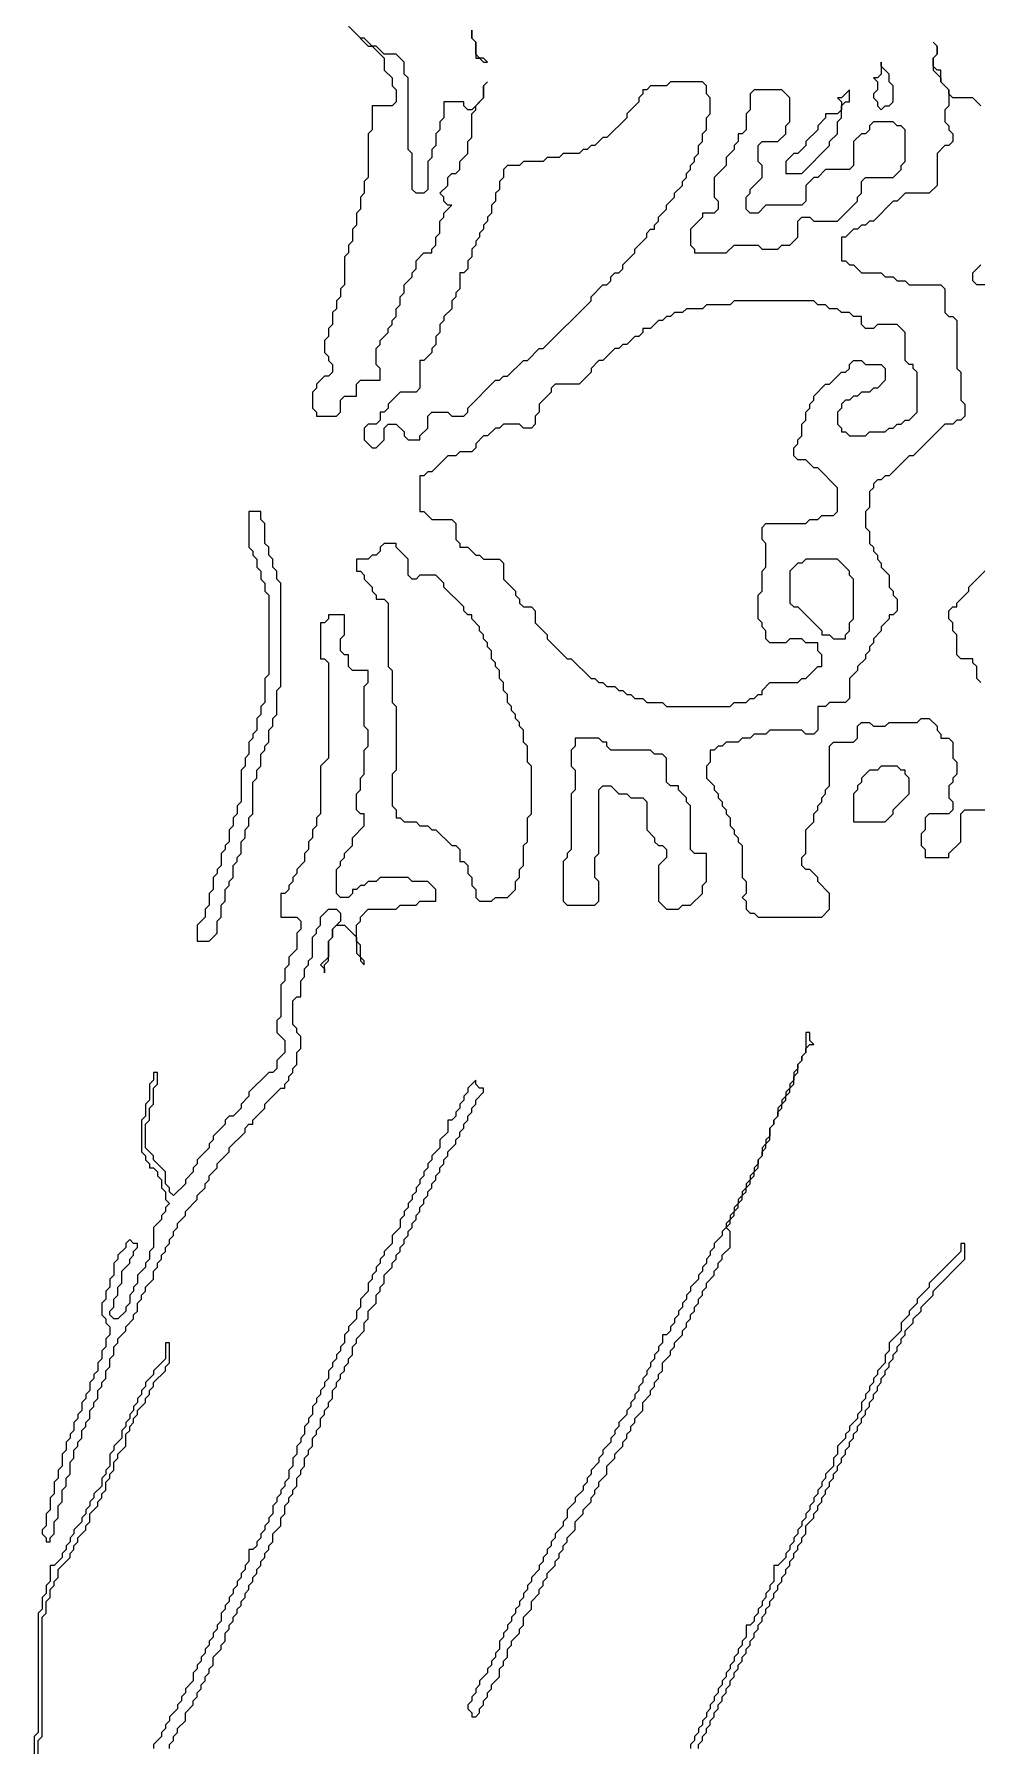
# Model space of a CAD drawing. Header units: metres. Extents: x 0 to 500, y 0 to 703.
# Drawn here: x 192.6 to 222.2, y 283.7 to 337.5 of the extents above; entities that cross this region are included whole.
import ezdxf

# ---------------------------------------------------------------- set-up
doc = ezdxf.new("R2010")
doc.units = ezdxf.units.M

msp = doc.modelspace()

# ---------------------------------------------------------------- linework, layer by layer
for points in [[(202.625, 337.625), (203.125, 337.125), (203.25, 337.125), (203.625, 336.75), (203.625, 336.375), (203.875, 336.125), (203.875, 335.875), (204, 335.75), (204, 335.375), (203.875, 335.25), (203.25, 335.25), (203.25, 334.5), (203.125, 334.375), (203.125, 333), (203, 332.875), (203, 332.5), (202.875, 332.375), (202.875, 332), (202.75, 331.875), (202.75, 331.5), (202.625, 331.375), (202.625, 331), (202.5, 330.875), (202.5, 330.625), (202.375, 330.5), (202.375, 329.625), (202.25, 329.5), (202.25, 329.25), (202.125, 329.125), (202.125, 328.875), (202, 328.75), (202, 328.375), (201.875, 328.25), (201.875, 328), (201.75, 327.875), (201.75, 327.5), (201.875, 327.375), (201.875, 327.25), (202, 327.125), (202, 326.875), (201.875, 326.75), (201.75, 326.75), (201.5, 326.5), (201.5, 326.375), (201.375, 326.25), (201.375, 325.75), (201.5, 325.625), (201.5, 325.5), (202.125, 325.5), (202.25, 325.625), (202.25, 326), (202.375, 326.125), (202.75, 326.125), (202.75, 326.5), (202.875, 326.625), (203.5, 326.625), (203.5, 327), (203.375, 327.125), (203.375, 327.625), (203.5, 327.75), (203.5, 327.875), (203.75, 328.125), (203.75, 328.25), (203.875, 328.375), (203.875, 328.5), (204, 328.625), (204, 328.875), (204.125, 329), (204.125, 329.25), (204.25, 329.375), (204.25, 329.625), (204.5, 329.875), (204.5, 330), (204.625, 330.125), (204.625, 330.375), (204.875, 330.625), (205.125, 330.625), (205.125, 330.75), (205.25, 330.875), (205.25, 331.125), (205.375, 331.25), (205.375, 331.625), (205.5, 331.75), (205.5, 331.875), (205.75, 332.125), (205.625, 332.125), (205.5, 332.25), (205.5, 332.375), (205.375, 332.5), (205.625, 332.75), (205.625, 333), (205.75, 333.125), (205.875, 333.125), (206, 333.25), (206, 333.5), (206.25, 333.75), (206.25, 334.125), (206.375, 334.25), (206.375, 335), (206.5, 335.125), (206.5, 335.25), (206.75, 335.5), (206.75, 335.875), (206.875, 336), (206.75, 335.875), (206.75, 335.5), (206.375, 335.125), (206.25, 335.125), (206.125, 335.25), (206.125, 335.375), (205.5, 335.375), (205.5, 334.875), (205.375, 334.75), (205.375, 334.5), (205.25, 334.375), (205.25, 334), (205.125, 333.875), (205.125, 333.625), (205, 333.5), (205, 332.625), (204.875, 332.5), (204.625, 332.5), (204.5, 332.625), (204.5, 333.75), (204.375, 333.875), (204.375, 336.125), (204.25, 336.25), (204.25, 336.625), (204, 336.875), (203.625, 336.875), (203.375, 337.125), (203.25, 337.125), (203, 337.375), (202.875, 337.375), (202.5, 337.75)], [(206.375, 337.625), (206.375, 337.375), (206.5, 337.25), (206.5, 336.75), (206.625, 336.75), (206.75, 336.625), (206.875, 336.625), (206.75, 336.75), (206.625, 336.75), (206.5, 336.875), (206.5, 337.25), (206.375, 337.375), (206.375, 337.625)], [(222.375, 335.25), (222.125, 335.5), (221.5, 335.5), (221.375, 335.625), (221.375, 335.75), (221.125, 336), (221.125, 336.375), (221, 336.375), (220.875, 336.5), (220.875, 336.75), (221, 336.875), (221, 337.125), (220.875, 337.25), (221, 337.125), (221, 336.875), (220.875, 336.75), (220.875, 336.375), (221.125, 336.125), (221.125, 336), (221.375, 335.75), (221.375, 335.25), (221.25, 335.125), (221.25, 334.75), (221.375, 334.625), (221.375, 334.5), (221.5, 334.375), (221.5, 334.125), (221.375, 334), (221.25, 334), (221, 333.75), (221, 332.75), (220.75, 332.5), (220, 332.5), (219.75, 332.25), (219.625, 332.25), (219, 331.625), (218.875, 331.625), (218.75, 331.5), (218.625, 331.5), (218.5, 331.375), (218.375, 331.375), (218.125, 331.125), (218, 331.125), (218, 330.375), (218.125, 330.375), (218.25, 330.25), (218.375, 330.25), (218.625, 330), (219.25, 330), (219.375, 329.875), (219.625, 329.875), (219.75, 329.75), (220, 329.75), (220.125, 329.625), (221.125, 329.625), (221.25, 329.5), (221.25, 328.75), (221.375, 328.625), (221.5, 328.625), (221.625, 328.5), (221.625, 327), (221.75, 326.875), (221.75, 326), (221.875, 325.875), (221.875, 325.5), (221.75, 325.375), (221.625, 325.375), (221.5, 325.25), (221.25, 325.25), (220.25, 324.25), (220.125, 324.25), (219.5, 323.625), (219.375, 323.625), (219.25, 323.5), (219.125, 323.5), (219, 323.375), (219, 323.25), (218.875, 323.125), (218.875, 322.625), (218.75, 322.5), (218.75, 322), (218.875, 321.875), (218.875, 321.5), (219, 321.375), (219, 321.25), (219.125, 321.125), (219.125, 321), (219.25, 320.875), (219.25, 320.75), (219.5, 320.5), (219.5, 320.125), (219.625, 320), (219.625, 319.875), (219.75, 319.75), (219.75, 319.375), (219.625, 319.25), (219.5, 319.25), (219.5, 319.125), (219.25, 318.875), (219.25, 318.75), (219, 318.5), (219, 318.375), (218.875, 318.25), (218.875, 318.125), (218.75, 318), (218.75, 317.875), (218.5, 317.625), (218.5, 317.5), (218.25, 317.25), (218.25, 316.625), (218.125, 316.5), (217.625, 316.5), (217.5, 316.375), (217.25, 316.375), (217.25, 315.625), (217.125, 315.5), (216.875, 315.5), (216.75, 315.625), (215.75, 315.625), (215.625, 315.5), (215.25, 315.5), (215.125, 315.375), (214.875, 315.375), (214.75, 315.25), (214.375, 315.25), (214.25, 315.125), (214.125, 315.125), (214, 315), (213.875, 315), (213.875, 314.625), (213.75, 314.5), (213.75, 314.125), (214, 313.875), (214, 313.75), (214.125, 313.625), (214.125, 313.5), (214.25, 313.375), (214.25, 313.25), (214.375, 313.125), (214.375, 313), (214.5, 312.875), (214.5, 312.625), (214.625, 312.5), (214.625, 312.375), (214.75, 312.25), (214.75, 312.125), (214.875, 312), (214.875, 311), (215, 310.875), (215, 310.5), (214.875, 310.375), (215, 310.25), (215, 310), (215.125, 309.875), (215.25, 309.875), (215.375, 309.75), (217.375, 309.75), (217.625, 310), (217.625, 310.5), (217.25, 310.875), (217.25, 311), (217, 311.25), (216.875, 311.25), (216.75, 311.375), (216.75, 311.625), (216.875, 311.75), (216.875, 312.5), (217.125, 312.75), (217.125, 313), (217.25, 313.125), (217.25, 313.25), (217.375, 313.375), (217.375, 313.5), (217.5, 313.625), (217.5, 313.75), (217.625, 313.875), (217.625, 315.125), (217.75, 315.25), (218.375, 315.25), (218.5, 315.375), (218.5, 315.75), (218.625, 315.875), (218.875, 315.875), (219, 315.75), (219.375, 315.75), (219.5, 315.875), (220.375, 315.875), (220.5, 316), (220.75, 316), (221, 315.75), (221, 315.625), (221.125, 315.5), (221.125, 315.375), (221.375, 315.375), (221.5, 315.25), (221.5, 314.75), (221.625, 314.625), (221.625, 314.25), (221.5, 314.125), (221.5, 314), (221.375, 313.875), (221.375, 313.5), (221.5, 313.375), (221.5, 313.125), (221.375, 313), (220.75, 313), (220.625, 312.875), (220.625, 312.5), (220.5, 312.375), (220.5, 312), (220.625, 311.875), (220.625, 311.625), (221.375, 311.625), (221.375, 311.75), (221.75, 312.125), (221.75, 313), (221.875, 313.125), (222.5, 313.125)], [(222.625, 329.625), (222.25, 329.625), (222.125, 329.75), (222.125, 330), (222.375, 330.25)], [(222.375, 317.125), (222.25, 317.25), (222.25, 317.625), (222.125, 317.75), (222.125, 317.875), (221.75, 317.875), (221.625, 318), (221.625, 318.625), (221.5, 318.75), (221.5, 319), (221.375, 319.125), (221.375, 319.375), (221.5, 319.5), (221.625, 319.5), (221.625, 319.625), (222, 320), (222, 320.125), (222.625, 320.75)], [(196.875, 283.625), (196.875, 283.75), (197, 283.875), (197, 284), (197.125, 284.125), (197.125, 284.25), (197.375, 284.5), (197.375, 284.75), (197.625, 285), (197.625, 285.125), (197.75, 285.25), (197.75, 285.375), (197.875, 285.5), (197.875, 285.625), (198, 285.75), (198, 285.875), (198.125, 286), (198.125, 286.125), (198.25, 286.25), (198.25, 286.5), (198.5, 286.75), (198.5, 286.875), (198.625, 287), (198.625, 287.25), (198.75, 287.375), (198.75, 287.5), (198.875, 287.625), (198.875, 287.75), (199, 287.875), (199, 288), (199.125, 288.125), (199.125, 288.25), (199.25, 288.375), (199.25, 288.5), (199.375, 288.625), (199.375, 288.75), (199.5, 288.875), (199.5, 289), (199.625, 289.125), (199.625, 289.25), (199.75, 289.375), (199.75, 289.5), (199.875, 289.625), (199.875, 289.75), (200, 289.875), (200, 290), (200.125, 290.125), (200.125, 290.375), (200.375, 290.625), (200.375, 290.875), (200.5, 291), (200.5, 291.25), (200.625, 291.375), (200.625, 291.5), (200.75, 291.625), (200.75, 291.75), (200.875, 291.875), (200.875, 292.125), (201, 292.25), (201, 292.375), (201.125, 292.5), (201.125, 292.75), (201.25, 292.875), (201.25, 293), (201.375, 293.125), (201.375, 293.375), (201.5, 293.5), (201.5, 293.625), (201.625, 293.75), (201.625, 294), (201.75, 294.125), (201.75, 294.25), (201.875, 294.375), (201.875, 294.5), (202, 294.625), (202, 294.875), (202.125, 295), (202.125, 295.125), (202.25, 295.25), (202.25, 295.375), (202.375, 295.5), (202.375, 295.625), (202.5, 295.75), (202.5, 295.875), (202.625, 296), (202.625, 296.25), (202.75, 296.375), (202.75, 296.5), (203, 296.75), (203, 297), (203.125, 297.125), (203.125, 297.375), (203.375, 297.625), (203.375, 297.875), (203.5, 298), (203.5, 298.125), (203.625, 298.25), (203.625, 298.5), (203.875, 298.75), (203.875, 298.875), (204, 299), (204, 299.125), (204.125, 299.25), (204.125, 299.375), (204.25, 299.5), (204.25, 299.625), (204.375, 299.75), (204.375, 299.875), (204.5, 300), (204.5, 300.125), (204.625, 300.25), (204.625, 300.375), (204.75, 300.5), (204.75, 300.625), (204.875, 300.75), (204.875, 300.875), (205, 301), (205, 301.125), (205.125, 301.25), (205.125, 301.375), (205.25, 301.5), (205.25, 301.625), (205.375, 301.75), (205.375, 301.875), (205.5, 302), (205.5, 302.125), (205.625, 302.25), (205.625, 302.375), (205.875, 302.625), (205.875, 302.75), (206, 302.875), (206, 303), (206.125, 303.125), (206.125, 303.25), (206.25, 303.375), (206.25, 303.5), (206.375, 303.625), (206.375, 303.75), (206.5, 303.875), (206.5, 304), (206.75, 304.25), (206.75, 304.375), (206.625, 304.375), (206.5, 304.5), (206.5, 304.625), (206.25, 304.375), (206.25, 304.25), (206.125, 304.125), (206.125, 304), (206, 303.875), (206, 303.75), (205.875, 303.625), (205.875, 303.5), (205.75, 303.375), (205.625, 303.375), (205.625, 303), (205.375, 302.75), (205.375, 302.5), (205.125, 302.25), (205.125, 302.125), (205, 302), (205, 301.875), (204.875, 301.75), (204.875, 301.625), (204.75, 301.5), (204.75, 301.375), (204.625, 301.25), (204.625, 301.125), (204.5, 301), (204.5, 300.875), (204.375, 300.75), (204.375, 300.625), (204.25, 300.5), (204.25, 300.375), (204.125, 300.25), (204.125, 300), (203.875, 299.75), (203.875, 299.5), (203.625, 299.25), (203.625, 299.125), (203.5, 299), (203.5, 298.875), (203.375, 298.75), (203.375, 298.625), (203.25, 298.5), (203.25, 298.375), (203.125, 298.25), (203.125, 298), (202.875, 297.75), (202.875, 297.5), (202.75, 297.375), (202.75, 297.125), (202.5, 296.875), (202.5, 296.75), (202.375, 296.625), (202.375, 296.375), (202.25, 296.25), (202.25, 296.125), (202.125, 296), (202.125, 295.875), (202, 295.75), (202, 295.625), (201.875, 295.5), (201.875, 295.25), (201.75, 295.125), (201.75, 295), (201.625, 294.875), (201.625, 294.75), (201.5, 294.625), (201.5, 294.5), (201.375, 294.375), (201.375, 294.125), (201.25, 294), (201.25, 293.875), (201.125, 293.75), (201.125, 293.5), (201, 293.375), (201, 293.25), (200.875, 293.125), (200.875, 292.875), (200.75, 292.75), (200.75, 292.5), (200.625, 292.375), (200.625, 292.125), (200.5, 292), (200.5, 291.875), (200.375, 291.75), (200.375, 291.625), (200.25, 291.5), (200.25, 291.375), (200.125, 291.25), (200.125, 291), (200, 290.875), (200, 290.75), (199.875, 290.625), (199.875, 290.5), (199.75, 290.375), (199.75, 290.25), (199.625, 290.125), (199.625, 290), (199.5, 289.875), (199.375, 289.875), (199.375, 289.5), (199.25, 289.375), (199.25, 289.25), (199.125, 289.125), (199.125, 289), (199, 288.875), (199, 288.75), (198.875, 288.625), (198.875, 288.5), (198.75, 288.375), (198.75, 288.25), (198.625, 288.125), (198.625, 288), (198.5, 287.875), (198.5, 287.625), (198.375, 287.5), (198.375, 287.375), (198.25, 287.25), (198.25, 287.125), (198.125, 287), (198.125, 286.875), (198, 286.75), (198, 286.625), (197.875, 286.5), (197.875, 286.375), (197.75, 286.25), (197.75, 286.125), (197.625, 286), (197.625, 285.75), (197.375, 285.5), (197.375, 285.375), (197.25, 285.25), (197.25, 285.125), (197.125, 285), (197.125, 284.875), (196.875, 284.625), (196.875, 284.5), (196.75, 284.375), (196.75, 284.25), (196.625, 284.125), (196.625, 284), (196.375, 283.75), (196.375, 283.625)], [(213.5, 283.625), (213.5, 283.75), (213.625, 283.875), (213.625, 284), (213.75, 284.125), (213.75, 284.25), (213.875, 284.375), (213.875, 284.5), (214, 284.625), (214, 284.75), (214.125, 284.875), (214.125, 285), (214.25, 285.125), (214.25, 285.25), (214.375, 285.375), (214.375, 285.5), (214.5, 285.625), (214.5, 285.75), (214.625, 285.875), (214.625, 286), (214.75, 286.125), (214.75, 286.25), (214.875, 286.375), (214.875, 286.5), (215, 286.625), (215, 286.75), (215.125, 286.875), (215.125, 287), (215.25, 287.125), (215.25, 287.25), (215.375, 287.375), (215.375, 287.5), (215.5, 287.625), (215.5, 287.75), (215.625, 287.875), (215.625, 288), (215.75, 288.125), (215.75, 288.25), (215.875, 288.375), (215.875, 288.5), (216, 288.625), (216, 288.75), (216.125, 288.875), (216.125, 289), (216.25, 289.125), (216.25, 289.25), (216.375, 289.375), (216.375, 289.5), (216.5, 289.625), (216.5, 289.75), (216.625, 289.875), (216.625, 290), (216.75, 290.125), (216.75, 290.25), (216.875, 290.375), (216.875, 290.625), (217.125, 290.875), (217.125, 291), (217.25, 291.125), (217.25, 291.25), (217.375, 291.375), (217.375, 291.5), (217.5, 291.625), (217.5, 291.75), (217.625, 291.875), (217.625, 292), (217.75, 292.125), (217.75, 292.25), (217.875, 292.375), (217.875, 292.5), (218, 292.625), (218, 292.75), (218.125, 292.875), (218.125, 293), (218.25, 293.125), (218.25, 293.25), (218.375, 293.375), (218.375, 293.5), (218.5, 293.625), (218.5, 293.75), (218.625, 293.875), (218.625, 294), (218.75, 294.125), (218.75, 294.25), (218.875, 294.375), (218.875, 294.5), (219, 294.625), (219, 294.75), (219.125, 294.875), (219.125, 295), (219.25, 295.125), (219.25, 295.25), (219.375, 295.375), (219.375, 295.5), (219.5, 295.625), (219.5, 295.75), (219.625, 295.875), (219.625, 296), (219.75, 296.125), (219.75, 296.25), (219.875, 296.375), (219.875, 296.5), (220, 296.625), (220, 296.75), (220.25, 297), (220.25, 297.125), (220.5, 297.375), (220.5, 297.5), (220.875, 297.875), (220.875, 298), (221.875, 299), (221.875, 299.5), (221.75, 299.5), (221.75, 299.25), (220.75, 298.25), (220.75, 298.125), (220.375, 297.75), (220.375, 297.625), (220.125, 297.375), (220.125, 297.25), (219.875, 297), (219.875, 296.75), (219.5, 296.375), (219.5, 296.125), (219.375, 296), (219.375, 295.75), (219.125, 295.5), (219.125, 295.375), (219, 295.25), (219, 295.125), (218.875, 295), (218.875, 294.875), (218.75, 294.75), (218.75, 294.625), (218.625, 294.5), (218.625, 294.25), (218.5, 294.125), (218.5, 294), (218.25, 293.75), (218.25, 293.625), (218.125, 293.5), (218.125, 293.375), (217.875, 293.125), (217.875, 292.875), (217.75, 292.75), (217.75, 292.5), (217.5, 292.25), (217.5, 292.125), (217.375, 292), (217.375, 291.875), (217.25, 291.75), (217.25, 291.625), (217.125, 291.5), (217.125, 291.375), (217, 291.25), (217, 291.125), (216.875, 291), (216.875, 290.875), (216.75, 290.75), (216.75, 290.625), (216.625, 290.5), (216.625, 290.375), (216.5, 290.25), (216.5, 290.125), (216.375, 290), (216.375, 289.875), (216.25, 289.75), (216.25, 289.625), (216, 289.375), (215.875, 289.375), (215.875, 288.875), (215.75, 288.75), (215.75, 288.625), (215.625, 288.5), (215.625, 288.375), (215.5, 288.25), (215.5, 288.125), (215.375, 288), (215.375, 287.875), (215.25, 287.75), (215.25, 287.625), (215.125, 287.5), (215, 287.5), (215, 287.125), (214.875, 287), (214.875, 286.875), (214.75, 286.75), (214.75, 286.625), (214.625, 286.5), (214.625, 286.375), (214.5, 286.25), (214.5, 286.125), (214.375, 286), (214.375, 285.875), (214.25, 285.75), (214.25, 285.625), (214.125, 285.5), (214.125, 285.375), (214, 285.25), (214, 285.125), (213.875, 285), (213.875, 284.875), (213.75, 284.75), (213.75, 284.625), (213.625, 284.5), (213.625, 284.375), (213.5, 284.25), (213.5, 284.125), (213.375, 284), (213.375, 283.875), (213.25, 283.75), (213.25, 283.625)], [(192.75, 282.875), (192.75, 283.875), (192.875, 284), (192.875, 287.75), (193, 287.875), (193, 288.25), (193.125, 288.375), (193.125, 288.625), (193.25, 288.75), (193.25, 288.875), (193.375, 289), (193.375, 289.25), (193.75, 289.625), (193.75, 289.75), (193.875, 289.875), (193.875, 290), (194, 290.125), (194, 290.25), (194.25, 290.5), (194.25, 290.625), (194.375, 290.75), (194.375, 291), (194.625, 291.25), (194.625, 291.375), (194.75, 291.5), (194.75, 291.625), (194.875, 291.75), (194.875, 292), (195, 292.125), (195, 292.25), (195.125, 292.375), (195.125, 292.625), (195.25, 292.75), (195.25, 292.875), (195.5, 293.125), (195.5, 293.5), (195.625, 293.625), (195.625, 293.75), (195.75, 293.875), (195.75, 294), (195.875, 294.125), (195.875, 294.25), (196.125, 294.5), (196.125, 294.625), (196.25, 294.75), (196.25, 294.875), (196.375, 295), (196.375, 295.125), (196.75, 295.5), (196.75, 295.625), (196.875, 295.75), (196.875, 296.375), (196.75, 296.375), (196.75, 295.875), (196.375, 295.5), (196.375, 295.375), (196.125, 295.125), (196.125, 295), (196, 294.875), (196, 294.75), (195.875, 294.625), (195.875, 294.5), (195.75, 294.375), (195.75, 294.25), (195.625, 294.125), (195.625, 294), (195.5, 293.875), (195.5, 293.75), (195.375, 293.625), (195.375, 293.375), (195.125, 293.125), (195.125, 293), (195, 292.875), (195, 292.5), (194.875, 292.375), (194.875, 292.25), (194.75, 292.125), (194.75, 291.875), (194.5, 291.625), (194.5, 291.5), (194.375, 291.375), (194.375, 291.25), (194.25, 291.125), (194.25, 291), (194.125, 290.875), (194.125, 290.75), (193.875, 290.5), (193.875, 290.375), (193.75, 290.25), (193.75, 290.125), (193.625, 290), (193.625, 289.875), (193.5, 289.75), (193.5, 289.625), (193.25, 289.375), (193.125, 289.375), (193.125, 288.875), (193, 288.75), (193, 288.5), (192.875, 288.375), (192.875, 288), (192.75, 287.875), (192.75, 284.125), (192.625, 284), (192.625, 283)]]:
    msp.add_lwpolyline(points)
for points in [[(219.25, 336.625), (219.25, 336.25), (219.125, 336.125), (219, 336.125), (219.125, 336), (219.125, 335.75), (219, 335.625), (219, 335.5), (219.125, 335.375), (219.125, 335.25), (219.25, 335.125), (219.375, 335.25), (219.5, 335.25), (219.625, 335.375), (219.625, 335.875), (219.5, 336), (219.5, 336.25), (219.25, 336.5)], [(212.625, 336), (212.5, 335.875), (212, 335.875), (211.875, 335.75), (211.75, 335.75), (211.75, 335.625), (211.625, 335.5), (211.625, 335.375), (211.25, 335), (211.25, 334.875), (210.625, 334.25), (210.5, 334.25), (210.25, 334), (210.125, 334), (210, 333.875), (209.875, 333.875), (209.75, 333.75), (209.25, 333.75), (209.125, 333.625), (208.75, 333.625), (208.625, 333.5), (208, 333.5), (207.875, 333.375), (207.5, 333.375), (207.375, 333.25), (207.375, 333), (207.25, 332.875), (207.25, 332.625), (207.125, 332.5), (207.125, 332.25), (207, 332.125), (207, 331.875), (206.875, 331.75), (206.875, 331.625), (206.75, 331.5), (206.75, 331.375), (206.625, 331.25), (206.625, 331.125), (206.5, 331), (206.5, 330.875), (206.375, 330.75), (206.375, 330.5), (206.25, 330.375), (206.25, 330.125), (206.125, 330), (206, 330), (206, 329.5), (205.875, 329.375), (205.875, 329.25), (205.75, 329.125), (205.75, 328.875), (205.5, 328.625), (205.5, 328.5), (205.375, 328.375), (205.375, 328.125), (205.25, 328), (205.25, 327.75), (205.125, 327.625), (205.125, 327.5), (204.875, 327.25), (204.75, 327.25), (204.75, 326.375), (204.625, 326.25), (204.125, 326.25), (203.75, 325.875), (203.75, 325.75), (203.625, 325.625), (203.5, 325.625), (203.5, 325.375), (203.375, 325.25), (203.125, 325.25), (203, 325.125), (203, 324.75), (203.25, 324.5), (203.375, 324.5), (203.625, 324.75), (203.625, 325.125), (203.75, 325.25), (204, 325.25), (204.25, 325), (204.25, 324.875), (204.375, 324.75), (204.75, 324.75), (204.75, 324.875), (205, 325.125), (205, 325.5), (205.125, 325.625), (205.625, 325.625), (205.75, 325.5), (206.125, 325.5), (206.25, 325.625), (206.25, 325.75), (207.125, 326.625), (207.25, 326.625), (207.375, 326.75), (207.5, 326.75), (208, 327.25), (208.125, 327.25), (208.5, 327.625), (208.625, 327.625), (210.125, 329.125), (210.125, 329.25), (210.5, 329.625), (210.625, 329.625), (210.75, 329.75), (210.75, 329.875), (210.875, 330), (211, 330), (211.125, 330.125), (211.125, 330.25), (211.5, 330.625), (211.5, 330.75), (211.875, 331.125), (211.875, 331.25), (212, 331.375), (212.125, 331.375), (212.125, 331.5), (212.25, 331.625), (212.25, 331.75), (212.5, 332), (212.5, 332.125), (212.75, 332.375), (212.75, 332.5), (213, 332.75), (213, 332.875), (213.125, 333), (213.125, 333.125), (213.25, 333.25), (213.25, 333.375), (213.375, 333.5), (213.375, 333.625), (213.5, 333.75), (213.5, 334), (213.625, 334.125), (213.625, 334.375), (213.75, 334.5), (213.75, 334.875), (213.875, 335), (213.875, 335.5), (213.75, 335.625), (213.75, 335.875), (213.625, 336)], [(215.25, 335.75), (215.125, 335.625), (215.125, 335.125), (215, 335), (215, 334.5), (214.875, 334.375), (214.75, 334.375), (214.75, 334.125), (214.625, 334), (214.625, 333.875), (214.375, 333.625), (214.375, 333.375), (214, 333), (214, 332.375), (214.125, 332.25), (214.125, 332), (214, 331.875), (213.625, 331.875), (213.625, 331.75), (213.25, 331.375), (213.25, 330.875), (213.375, 330.75), (213.375, 330.625), (214.375, 330.625), (214.625, 330.875), (215.375, 330.875), (215.5, 330.75), (216, 330.75), (216.125, 330.875), (216.375, 330.875), (216.625, 331.125), (216.625, 331.625), (216.75, 331.75), (217, 331.75), (217.125, 331.625), (217.875, 331.625), (218.5, 332.25), (218.5, 332.375), (218.625, 332.5), (218.625, 332.875), (218.75, 333), (219.625, 333), (219.875, 333.25), (219.875, 333.375), (220, 333.5), (220, 334.5), (219.875, 334.625), (219.75, 334.625), (219.625, 334.75), (219, 334.75), (218.875, 334.625), (218.875, 334.5), (218.75, 334.375), (218.625, 334.375), (218.375, 334.125), (218.375, 333.375), (218.25, 333.25), (217.5, 333.25), (217.25, 333), (217.125, 333), (216.875, 332.75), (216.875, 332.25), (216.75, 332.125), (215.625, 332.125), (215.375, 331.875), (215.125, 331.875), (215, 332), (215, 332.375), (215.125, 332.5), (215.125, 332.625), (215.5, 333), (215.5, 333.375), (215.375, 333.5), (215.375, 334), (215.5, 334.125), (216, 334.125), (216.25, 334.375), (216.25, 334.625), (216.375, 334.75), (216.375, 335.5), (216.125, 335.75)], [(218.25, 335.75), (218, 335.5), (217.875, 335.5), (218, 335.375), (218, 335.125), (217.875, 335), (217.5, 335), (217.5, 334.875), (217.25, 334.625), (217.25, 334.5), (216.875, 334.125), (216.875, 334), (216.625, 333.75), (216.5, 333.75), (216.25, 333.5), (216.25, 333.125), (216.75, 333.125), (217.625, 334), (217.625, 334.125), (217.875, 334.375), (217.875, 334.75), (218, 334.875), (218, 335.25), (218.125, 335.375), (218.25, 335.375)], [(214.625, 329.125), (214.5, 329), (213.75, 329), (213.625, 328.875), (213.125, 328.875), (213, 328.75), (212.75, 328.75), (212.625, 328.625), (212.5, 328.625), (212.375, 328.5), (212.25, 328.5), (212, 328.25), (211.75, 328.25), (211.75, 328.125), (211.625, 328), (211.5, 328), (211.25, 327.75), (211.125, 327.75), (211, 327.625), (210.875, 327.625), (210.5, 327.25), (210.375, 327.25), (210.125, 327), (210.125, 326.875), (209.75, 326.5), (209, 326.5), (208.875, 326.375), (208.875, 326.25), (208.5, 325.875), (208.5, 325.625), (208.375, 325.5), (208.375, 325.25), (208.25, 325.125), (208, 325.125), (207.875, 325.25), (207.375, 325.25), (207.25, 325.125), (207.125, 325.125), (206.875, 324.875), (206.75, 324.875), (206.5, 324.625), (206.5, 324.5), (206.375, 324.375), (206, 324.375), (205.875, 324.25), (205.625, 324.25), (205.125, 323.75), (205, 323.75), (204.875, 323.625), (204.75, 323.625), (204.75, 322.5), (204.875, 322.5), (205.125, 322.25), (205.75, 322.25), (205.875, 322.125), (205.875, 321.625), (206, 321.5), (206, 321.375), (206.25, 321.375), (206.5, 321.125), (206.625, 321.125), (206.75, 321), (207.25, 321), (207.375, 320.875), (207.375, 320.375), (207.75, 320), (207.75, 319.875), (207.875, 319.75), (207.875, 319.625), (208, 319.5), (208.25, 319.5), (208.375, 319.375), (208.375, 319), (208.75, 318.625), (208.75, 318.5), (209.375, 317.875), (209.5, 317.875), (210.125, 317.25), (210.25, 317.25), (210.375, 317.125), (210.5, 317.125), (210.625, 317), (210.875, 317), (211, 316.875), (211.125, 316.875), (211.25, 316.75), (211.375, 316.75), (211.5, 316.625), (211.75, 316.625), (211.875, 316.5), (212.375, 316.5), (212.5, 316.375), (214.5, 316.375), (214.625, 316.5), (215, 316.5), (215.125, 316.625), (215.25, 316.625), (215.375, 316.75), (215.5, 316.75), (215.5, 316.875), (215.75, 317.125), (216.625, 317.125), (216.75, 317.25), (216.875, 317.25), (217.25, 317.625), (217.375, 317.625), (217.375, 318), (217.25, 318.125), (217.25, 318.375), (216.875, 318.375), (216.75, 318.5), (216.375, 318.5), (216.25, 318.375), (215.75, 318.375), (215.625, 318.5), (215.625, 318.75), (215.5, 318.875), (215.5, 319), (215.375, 319.125), (215.375, 319.875), (215.5, 320), (215.5, 320.625), (215.625, 320.75), (215.625, 321.5), (215.5, 321.625), (215.5, 322), (215.625, 322.125), (216.875, 322.125), (217, 322.25), (217.25, 322.25), (217.375, 322.375), (217.75, 322.375), (217.875, 322.5), (217.875, 323.25), (217.25, 323.875), (217.125, 323.875), (216.875, 324.125), (216.625, 324.125), (216.5, 324.25), (216.5, 324.5), (216.625, 324.625), (216.625, 324.75), (216.75, 324.875), (216.75, 325.25), (216.875, 325.375), (216.875, 325.625), (217, 325.75), (217, 325.875), (217.125, 326), (217.125, 326.125), (217.5, 326.5), (217.625, 326.5), (218, 326.875), (218.125, 326.875), (218.25, 327), (218.25, 327.125), (218.375, 327.25), (218.625, 327.25), (218.75, 327.125), (219.25, 327.125), (219.375, 327), (219.375, 326.625), (219.125, 326.375), (219, 326.375), (218.875, 326.25), (218.625, 326.25), (218.5, 326.125), (218.375, 326.125), (218.25, 326), (218.125, 326), (218, 325.875), (218, 325.75), (217.875, 325.625), (217.875, 325.25), (218, 325.125), (218, 325), (218.125, 325), (218.25, 324.875), (218.75, 324.875), (218.875, 325), (219.375, 325), (219.5, 325.125), (219.625, 325.125), (219.75, 325.25), (219.875, 325.25), (220, 325.375), (220.125, 325.375), (220.375, 325.625), (220.375, 326.875), (220.25, 327), (220.25, 327.125), (220.125, 327.125), (220, 327.25), (220, 328.125), (219.75, 328.375), (219.125, 328.375), (219, 328.25), (218.75, 328.25), (218.625, 328.375), (218.625, 328.625), (218.375, 328.625), (218.25, 328.75), (218, 328.75), (217.875, 328.875), (217.625, 328.875), (217.5, 329), (217.25, 329), (217.125, 329.125)], [(199.375, 322.5), (199.375, 321.375), (199.5, 321.25), (199.5, 321.125), (199.625, 321), (199.625, 320.75), (199.75, 320.625), (199.75, 320.375), (199.875, 320.25), (199.875, 320), (200, 319.875), (200, 317.375), (199.875, 317.25), (199.875, 316.5), (199.75, 316.375), (199.75, 316.125), (199.625, 316), (199.625, 315.625), (199.5, 315.5), (199.5, 315.375), (199.375, 315.25), (199.375, 314.875), (199.25, 314.75), (199.25, 314.5), (199.125, 314.375), (199.125, 313.375), (199, 313.25), (199, 313), (198.875, 312.875), (198.875, 312.625), (198.75, 312.5), (198.75, 312.125), (198.625, 312), (198.625, 311.875), (198.5, 311.75), (198.5, 311.375), (198.375, 311.25), (198.375, 311.125), (198.25, 311), (198.25, 310.625), (198.125, 310.5), (198.125, 310.125), (198, 310), (198, 309.75), (197.75, 309.5), (197.75, 309), (198.125, 309), (198.375, 309.25), (198.375, 309.625), (198.5, 309.75), (198.5, 310.125), (198.625, 310.25), (198.625, 310.625), (198.75, 310.75), (198.75, 310.875), (198.875, 311), (198.875, 311.375), (199, 311.5), (199, 311.625), (199.125, 311.75), (199.125, 312.125), (199.25, 312.25), (199.25, 312.5), (199.375, 312.625), (199.375, 312.875), (199.5, 313), (199.5, 314), (199.625, 314.125), (199.625, 314.375), (199.75, 314.5), (199.75, 314.875), (199.875, 315), (199.875, 315.125), (200, 315.25), (200, 315.625), (200.125, 315.75), (200.125, 316), (200.25, 316.125), (200.25, 316.875), (200.375, 317), (200.375, 320.25), (200.25, 320.375), (200.25, 320.625), (200.125, 320.75), (200.125, 321), (200, 321.125), (200, 321.375), (199.875, 321.5), (199.875, 322.125), (199.75, 322.25), (199.75, 322.5)], [(203.625, 321.5), (203.5, 321.375), (203.5, 321.25), (203.375, 321.125), (203.25, 321.125), (203.125, 321), (202.75, 321), (202.75, 320.625), (202.875, 320.625), (203, 320.5), (203, 320.375), (203.25, 320.125), (203.25, 320), (203.375, 319.875), (203.375, 319.75), (203.625, 319.75), (203.75, 319.625), (203.75, 317.625), (203.875, 317.5), (203.875, 316.5), (204, 316.375), (204, 314.375), (203.875, 314.25), (203.875, 313.25), (204, 313.125), (204, 312.875), (204.125, 312.875), (204.25, 312.75), (204.625, 312.75), (204.75, 312.625), (205, 312.625), (205.125, 312.5), (205.25, 312.5), (205.75, 312), (205.875, 312), (206, 311.875), (206, 311.5), (206.125, 311.5), (206.25, 311.375), (206.25, 311.125), (206.375, 311), (206.375, 310.75), (206.5, 310.625), (206.5, 310.375), (206.625, 310.25), (207, 310.25), (207.125, 310.375), (207.5, 310.375), (207.75, 310.625), (207.75, 310.875), (207.875, 311), (207.875, 311.25), (208, 311.375), (208, 312), (208.125, 312.125), (208.125, 312.875), (208.25, 313), (208.25, 314.5), (208.125, 314.625), (208.125, 315.125), (208, 315.25), (208, 315.625), (207.875, 315.75), (207.875, 315.875), (207.75, 316), (207.75, 316.125), (207.625, 316.25), (207.625, 316.375), (207.5, 316.5), (207.5, 316.75), (207.375, 316.875), (207.375, 317.125), (207.25, 317.25), (207.25, 317.5), (207.125, 317.625), (207.125, 317.75), (207, 317.875), (207, 318.125), (206.875, 318.25), (206.875, 318.375), (206.75, 318.5), (206.75, 318.625), (206.625, 318.75), (206.625, 318.875), (206.375, 319.125), (206.375, 319.25), (206.25, 319.25), (206.125, 319.375), (206.125, 319.5), (205.5, 320.125), (205.5, 320.25), (205.25, 320.5), (204.75, 320.5), (204.625, 320.375), (204.5, 320.375), (204.375, 320.5), (204.375, 321), (204, 321.375), (204, 321.5)], [(216.875, 321), (216.75, 320.875), (216.625, 320.875), (216.375, 320.625), (216.375, 319.625), (216.5, 319.5), (216.625, 319.5), (217.375, 318.75), (217.375, 318.625), (217.625, 318.625), (217.75, 318.5), (218.125, 318.5), (218.125, 318.625), (218.25, 318.75), (218.25, 319), (218.375, 319.125), (218.375, 320.375), (218.25, 320.5), (218.25, 320.625), (217.875, 321)], [(201.875, 319.25), (201.875, 319.125), (201.75, 319), (201.625, 319), (201.625, 317.875), (201.75, 317.875), (201.875, 317.75), (201.875, 314.75), (201.625, 314.5), (201.625, 313), (201.5, 312.875), (201.5, 312.625), (201.375, 312.5), (201.375, 312.25), (201.25, 312.125), (201.25, 311.875), (201.125, 311.75), (201.125, 311.5), (200.875, 311.25), (200.875, 311.125), (200.75, 311), (200.75, 310.875), (200.625, 310.75), (200.625, 310.625), (200.5, 310.5), (200.375, 310.5), (200.375, 309.75), (200.875, 309.75), (201, 309.625), (201, 309.375), (200.875, 309.25), (200.875, 308.75), (200.625, 308.5), (200.625, 308.25), (200.5, 308.125), (200.5, 307.75), (200.375, 307.625), (200.375, 306.625), (200.25, 306.5), (200.25, 306.125), (200.5, 305.875), (200.5, 305.5), (200.25, 305.25), (200.25, 305), (200.125, 304.875), (200, 304.875), (199.375, 304.25), (199.375, 304.125), (199.125, 303.875), (199.125, 303.75), (198.875, 303.5), (198.75, 303.5), (198.625, 303.375), (198.625, 303.25), (198.25, 302.875), (198.25, 302.75), (198.125, 302.625), (198.125, 302.5), (197.75, 302.125), (197.75, 302), (197.625, 301.875), (197.625, 301.75), (197.375, 301.5), (197.375, 301.375), (197, 301), (196.875, 301.125), (196.875, 301.25), (196.75, 301.375), (196.75, 301.75), (196.375, 302.125), (196.375, 302.25), (196.125, 302.5), (196.125, 303.25), (196.25, 303.375), (196.25, 303.75), (196.375, 303.875), (196.375, 304.375), (196.5, 304.5), (196.5, 304.875), (196.375, 304.875), (196.375, 304.625), (196.25, 304.5), (196.25, 304), (196.125, 303.875), (196.125, 303.5), (196, 303.375), (196, 302.375), (196.125, 302.25), (196.125, 302.125), (196.25, 302), (196.25, 301.875), (196.375, 301.875), (196.5, 301.75), (196.5, 301.625), (196.625, 301.5), (196.625, 301.25), (196.75, 301.125), (196.75, 300.875), (196.875, 300.75), (196.75, 300.625), (196.75, 300.5), (196.625, 300.375), (196.625, 300.25), (196.375, 300), (196.375, 299.375), (196.25, 299.25), (196.25, 299), (196.125, 298.875), (196.125, 298.75), (195.875, 298.5), (195.875, 298.25), (195.75, 298.125), (195.75, 298), (195.625, 297.875), (195.625, 297.625), (195.5, 297.5), (195.5, 297.375), (195.25, 297.125), (195.125, 297.125), (195, 297.25), (195, 297.375), (195.125, 297.5), (195.125, 297.75), (195.25, 297.875), (195.25, 298.125), (195.375, 298.25), (195.375, 298.625), (195.625, 298.875), (195.625, 299), (195.75, 299.125), (195.75, 299.25), (195.875, 299.375), (195.875, 299.5), (195.75, 299.5), (195.625, 299.625), (195.5, 299.5), (195.5, 299.375), (195.25, 299.125), (195.25, 299), (195.125, 298.875), (195.125, 298.5), (195, 298.375), (195, 298.125), (194.875, 298), (194.875, 297.75), (194.75, 297.625), (194.75, 297.25), (194.875, 297.125), (194.875, 297), (195, 296.875), (195, 296.625), (194.875, 296.5), (194.875, 296.25), (194.75, 296.125), (194.75, 295.875), (194.625, 295.75), (194.625, 295.5), (194.5, 295.375), (194.5, 295.25), (194.375, 295.125), (194.375, 294.875), (194.25, 294.75), (194.25, 294.625), (194.125, 294.5), (194.125, 294.25), (194, 294.125), (194, 294), (193.875, 293.875), (193.875, 293.625), (193.75, 293.5), (193.75, 293.375), (193.625, 293.25), (193.625, 293), (193.5, 292.875), (193.5, 292.5), (193.375, 292.375), (193.375, 292.125), (193.25, 292), (193.25, 291.625), (193.125, 291.5), (193.125, 291.125), (193, 291), (193, 290.625), (192.875, 290.5), (192.875, 290.375), (193, 290.25), (193, 290.125), (193.125, 290.125), (193.125, 290.25), (193.25, 290.375), (193.25, 290.75), (193.375, 290.875), (193.375, 291.25), (193.5, 291.375), (193.5, 291.75), (193.625, 291.875), (193.625, 292.125), (193.75, 292.25), (193.75, 292.625), (193.875, 292.75), (193.875, 293), (194, 293.125), (194, 293.25), (194.125, 293.375), (194.125, 293.625), (194.25, 293.75), (194.25, 293.875), (194.375, 294), (194.375, 294.25), (194.5, 294.375), (194.5, 294.5), (194.625, 294.625), (194.625, 294.875), (194.75, 295), (194.75, 295.125), (194.875, 295.25), (194.875, 295.5), (195, 295.625), (195, 295.875), (195.125, 296), (195.125, 296.25), (195.25, 296.375), (195.25, 296.5), (195.5, 296.75), (195.5, 296.875), (195.75, 297.125), (195.75, 297.25), (195.875, 297.375), (195.875, 297.625), (196, 297.75), (196, 297.875), (196.125, 298), (196.125, 298.125), (196.375, 298.375), (196.375, 298.625), (196.5, 298.75), (196.5, 298.875), (196.625, 299), (196.625, 299.125), (196.75, 299.25), (196.75, 299.375), (196.875, 299.5), (196.875, 299.625), (197, 299.75), (197, 299.875), (197.125, 300), (197.125, 300.125), (197.375, 300.375), (197.375, 300.5), (197.75, 300.875), (197.75, 301), (198, 301.25), (198, 301.375), (198.125, 301.5), (198.125, 301.625), (198.375, 301.875), (198.375, 302), (198.75, 302.375), (198.75, 302.5), (199.25, 303), (199.25, 303.125), (199.375, 303.25), (199.5, 303.25), (199.5, 303.375), (199.875, 303.75), (199.875, 303.875), (200.375, 304.375), (200.5, 304.375), (200.5, 304.5), (200.625, 304.625), (200.625, 304.75), (200.75, 304.875), (200.75, 305), (200.875, 305.125), (200.875, 305.5), (201, 305.625), (201, 306), (200.875, 306.125), (200.875, 306.25), (200.75, 306.375), (200.75, 307.125), (200.875, 307.25), (201, 307.25), (201, 307.75), (201.125, 307.875), (201.125, 308.125), (201.25, 308.25), (201.25, 308.375), (201.375, 308.5), (201.375, 309.125), (201.5, 309.25), (201.5, 309.375), (201.625, 309.5), (201.625, 309.75), (201.875, 310), (202.125, 310), (202.25, 309.875), (202.25, 309.625), (202, 309.375), (202, 309.125), (201.875, 309), (201.875, 308.5), (201.625, 308.25), (201.75, 308.125), (201.75, 308), (201.75, 308.25), (201.875, 308.375), (201.875, 309), (202, 309.125), (202, 309.375), (202.125, 309.5), (202.375, 309.5), (202.75, 309.125), (202.75, 308.625), (202.875, 308.5), (202.875, 308.375), (203, 308.25), (203, 308.375), (202.875, 308.5), (202.875, 308.875), (202.75, 309), (202.75, 309.5), (202.875, 309.625), (202.875, 309.75), (203.125, 310), (204, 310), (204.125, 310.125), (204.625, 310.125), (204.75, 310.25), (205.25, 310.25), (205.25, 310.625), (205, 310.875), (204.5, 310.875), (204.375, 311), (203.5, 311), (203.375, 310.875), (203.125, 310.875), (203, 310.75), (202.875, 310.75), (202.75, 310.625), (202.625, 310.625), (202.625, 310.5), (202.5, 310.375), (202.25, 310.375), (202.125, 310.5), (202.125, 311.25), (202.25, 311.375), (202.25, 311.5), (202.375, 311.625), (202.375, 311.75), (202.625, 312), (202.625, 312.25), (203, 312.625), (203, 313), (202.875, 313), (202.75, 313.125), (202.75, 313.625), (202.875, 313.75), (202.875, 314.125), (203, 314.25), (203, 315), (203.125, 315.125), (203.125, 315.625), (203, 315.75), (203, 317), (203.125, 317.125), (203.125, 317.5), (202.625, 317.5), (202.5, 317.625), (202.5, 318), (202.375, 318), (202.25, 318.125), (202.25, 318.5), (202.375, 318.625), (202.375, 319.25)], [(209.625, 315.375), (209.625, 315.125), (209.5, 315), (209.5, 314.5), (209.625, 314.375), (209.625, 313.75), (209.5, 313.625), (209.5, 311.875), (209.375, 311.75), (209.375, 311.625), (209.25, 311.5), (209.25, 310.25), (209.375, 310.125), (210.25, 310.125), (210.375, 310.25), (210.375, 310.875), (210.25, 311), (210.25, 311.625), (210.375, 311.75), (210.375, 313.75), (210.5, 313.875), (210.75, 313.875), (211, 313.625), (211.25, 313.625), (211.375, 313.5), (211.75, 313.5), (211.875, 313.375), (211.875, 312.5), (212.125, 312.25), (212.125, 312.125), (212.25, 312), (212.375, 312), (212.5, 311.875), (212.5, 311.625), (212.25, 311.375), (212.25, 310.25), (212.5, 310), (212.875, 310), (213, 310.125), (213.25, 310.125), (213.625, 310.5), (213.625, 310.75), (213.75, 310.875), (213.75, 311.75), (213.375, 311.75), (213.25, 311.875), (213.25, 313.25), (213.125, 313.375), (213.125, 313.5), (212.875, 313.75), (212.875, 313.875), (212.625, 313.875), (212.5, 314), (212.5, 314.75), (212.375, 314.875), (212.125, 314.875), (212, 315), (210.75, 315), (210.625, 315.125), (210.625, 315.25), (210.5, 315.25), (210.375, 315.375)], [(219.25, 314.5), (219.125, 314.375), (218.875, 314.375), (218.625, 314.125), (218.625, 314), (218.5, 313.875), (218.5, 313.75), (218.375, 313.625), (218.375, 312.75), (219.375, 312.75), (219.625, 313), (219.625, 313.125), (220.125, 313.625), (220.125, 314.125), (220, 314.25), (220, 314.375), (219.875, 314.375), (219.75, 314.5)], [(216.875, 306.125), (216.875, 305.5), (216.75, 305.375), (216.75, 305.25), (216.625, 305.125), (216.625, 305), (216.5, 304.875), (216.5, 304.625), (216.375, 304.5), (216.375, 304.375), (216.25, 304.25), (216.25, 304.125), (216.125, 304), (216.125, 303.875), (216, 303.75), (216, 303.5), (215.875, 303.375), (215.875, 303.25), (215.75, 303.125), (215.75, 302.875), (215.625, 302.75), (215.625, 302.625), (215.5, 302.5), (215.5, 302.25), (215.375, 302.125), (215.375, 302), (215.25, 301.875), (215.25, 301.75), (215.125, 301.625), (215.125, 301.5), (215, 301.375), (215, 301.25), (214.875, 301.125), (214.875, 301), (214.75, 300.875), (214.75, 300.75), (214.625, 300.625), (214.625, 300.5), (214.5, 300.375), (214.5, 300.25), (214.375, 300.125), (214.375, 300), (214.25, 299.875), (214.25, 299.75), (214, 299.5), (214, 299.375), (213.875, 299.25), (213.875, 299.125), (213.75, 299), (213.75, 298.875), (213.625, 298.75), (213.625, 298.625), (213.5, 298.5), (213.5, 298.375), (213.25, 298.125), (213.25, 298), (213.125, 297.875), (213.125, 297.75), (213, 297.625), (213, 297.5), (212.875, 297.375), (212.875, 297.25), (212.75, 297.125), (212.75, 297), (212.625, 296.875), (212.625, 296.75), (212.5, 296.625), (212.375, 296.625), (212.375, 296.375), (212.25, 296.25), (212.25, 296.125), (212.125, 296), (212.125, 295.875), (212, 295.75), (212, 295.625), (211.875, 295.5), (211.875, 295.375), (211.75, 295.25), (211.75, 295.125), (211.625, 295), (211.625, 294.875), (211.5, 294.75), (211.5, 294.625), (211.375, 294.5), (211.375, 294.375), (211.25, 294.25), (211.25, 294.125), (211, 293.875), (211, 293.75), (210.875, 293.625), (210.875, 293.5), (210.75, 293.375), (210.75, 293.25), (210.5, 293), (210.5, 292.875), (210.375, 292.75), (210.375, 292.625), (210.125, 292.375), (210.125, 292.25), (210, 292.125), (210, 292), (209.875, 291.875), (209.875, 291.75), (209.625, 291.5), (209.625, 291.375), (209.375, 291.125), (209.375, 290.875), (209.25, 290.75), (209.25, 290.625), (209, 290.375), (209, 290.25), (208.875, 290.125), (208.875, 290), (208.75, 289.875), (208.75, 289.75), (208.625, 289.625), (208.625, 289.5), (208.5, 289.375), (208.5, 289.25), (208.25, 289), (208.25, 288.875), (208.125, 288.75), (208.125, 288.625), (208, 288.5), (208, 288.375), (207.875, 288.25), (207.875, 288.125), (207.75, 288), (207.75, 287.875), (207.625, 287.75), (207.625, 287.625), (207.5, 287.5), (207.5, 287.375), (207.375, 287.25), (207.375, 287.125), (207.25, 287), (207.25, 286.75), (207.125, 286.625), (207.125, 286.5), (207, 286.375), (207, 286.25), (206.875, 286.125), (206.875, 286), (206.625, 285.75), (206.625, 285.625), (206.5, 285.5), (206.5, 285.375), (206.375, 285.25), (206.375, 285.125), (206.25, 285), (206.25, 284.875), (206.375, 284.75), (206.375, 284.625), (206.5, 284.625), (206.625, 284.75), (206.625, 284.875), (206.75, 285), (206.75, 285.125), (206.875, 285.25), (206.875, 285.375), (207, 285.5), (207, 285.625), (207.25, 285.875), (207.25, 286.125), (207.375, 286.25), (207.375, 286.375), (207.5, 286.5), (207.5, 286.75), (207.625, 286.875), (207.625, 287), (207.875, 287.25), (207.875, 287.375), (208, 287.5), (208, 287.75), (208.25, 288), (208.25, 288.25), (208.5, 288.5), (208.5, 288.625), (208.625, 288.75), (208.625, 288.875), (208.75, 289), (208.75, 289.125), (209, 289.375), (209, 289.5), (209.125, 289.625), (209.125, 289.75), (209.25, 289.875), (209.25, 290), (209.375, 290.125), (209.375, 290.25), (209.625, 290.5), (209.625, 290.75), (209.875, 291), (209.875, 291.125), (210.125, 291.375), (210.125, 291.5), (210.25, 291.625), (210.25, 291.75), (210.375, 291.875), (210.375, 292), (210.625, 292.25), (210.625, 292.5), (210.875, 292.75), (210.875, 292.875), (211.125, 293.125), (211.125, 293.25), (211.25, 293.375), (211.25, 293.5), (211.375, 293.625), (211.375, 293.75), (211.5, 293.875), (211.5, 294), (211.75, 294.25), (211.75, 294.5), (212, 294.75), (212, 294.875), (212.125, 295), (212.125, 295.125), (212.25, 295.25), (212.25, 295.375), (212.375, 295.5), (212.375, 295.75), (212.625, 296), (212.625, 296.125), (212.75, 296.25), (212.75, 296.375), (213, 296.625), (213, 296.75), (213.125, 296.875), (213.125, 297), (213.25, 297.125), (213.25, 297.25), (213.375, 297.375), (213.375, 297.5), (213.5, 297.625), (213.5, 297.75), (213.625, 297.875), (213.625, 298), (213.75, 298.125), (213.75, 298.25), (214, 298.5), (214, 298.625), (214.125, 298.75), (214.125, 298.875), (214.25, 299), (214.25, 299.125), (214.5, 299.375), (214.5, 299.875), (214.375, 300), (214.5, 300.125), (214.5, 300.25), (214.625, 300.375), (214.625, 300.5), (214.75, 300.625), (214.75, 300.75), (214.875, 300.875), (214.875, 301), (215, 301.125), (215, 301.25), (215.125, 301.375), (215.125, 301.5), (215.25, 301.625), (215.25, 301.75), (215.375, 301.875), (215.375, 302.125), (215.5, 302.25), (215.5, 302.375), (215.625, 302.5), (215.625, 302.625), (215.75, 302.75), (215.75, 303.125), (215.875, 303.25), (215.875, 303.375), (216, 303.5), (216, 303.625), (216.125, 303.75), (216.125, 303.875), (216.25, 304), (216.25, 304.125), (216.375, 304.25), (216.375, 304.375), (216.5, 304.5), (216.5, 304.75), (216.625, 304.875), (216.625, 305.125), (216.75, 305.25), (216.75, 305.375), (216.875, 305.5), (216.875, 305.625), (217, 305.75), (217.125, 305.75), (217, 305.875), (217, 306.125)]]:
    msp.add_lwpolyline(points, close=True)

doc.saveas('drawing.dxf')
